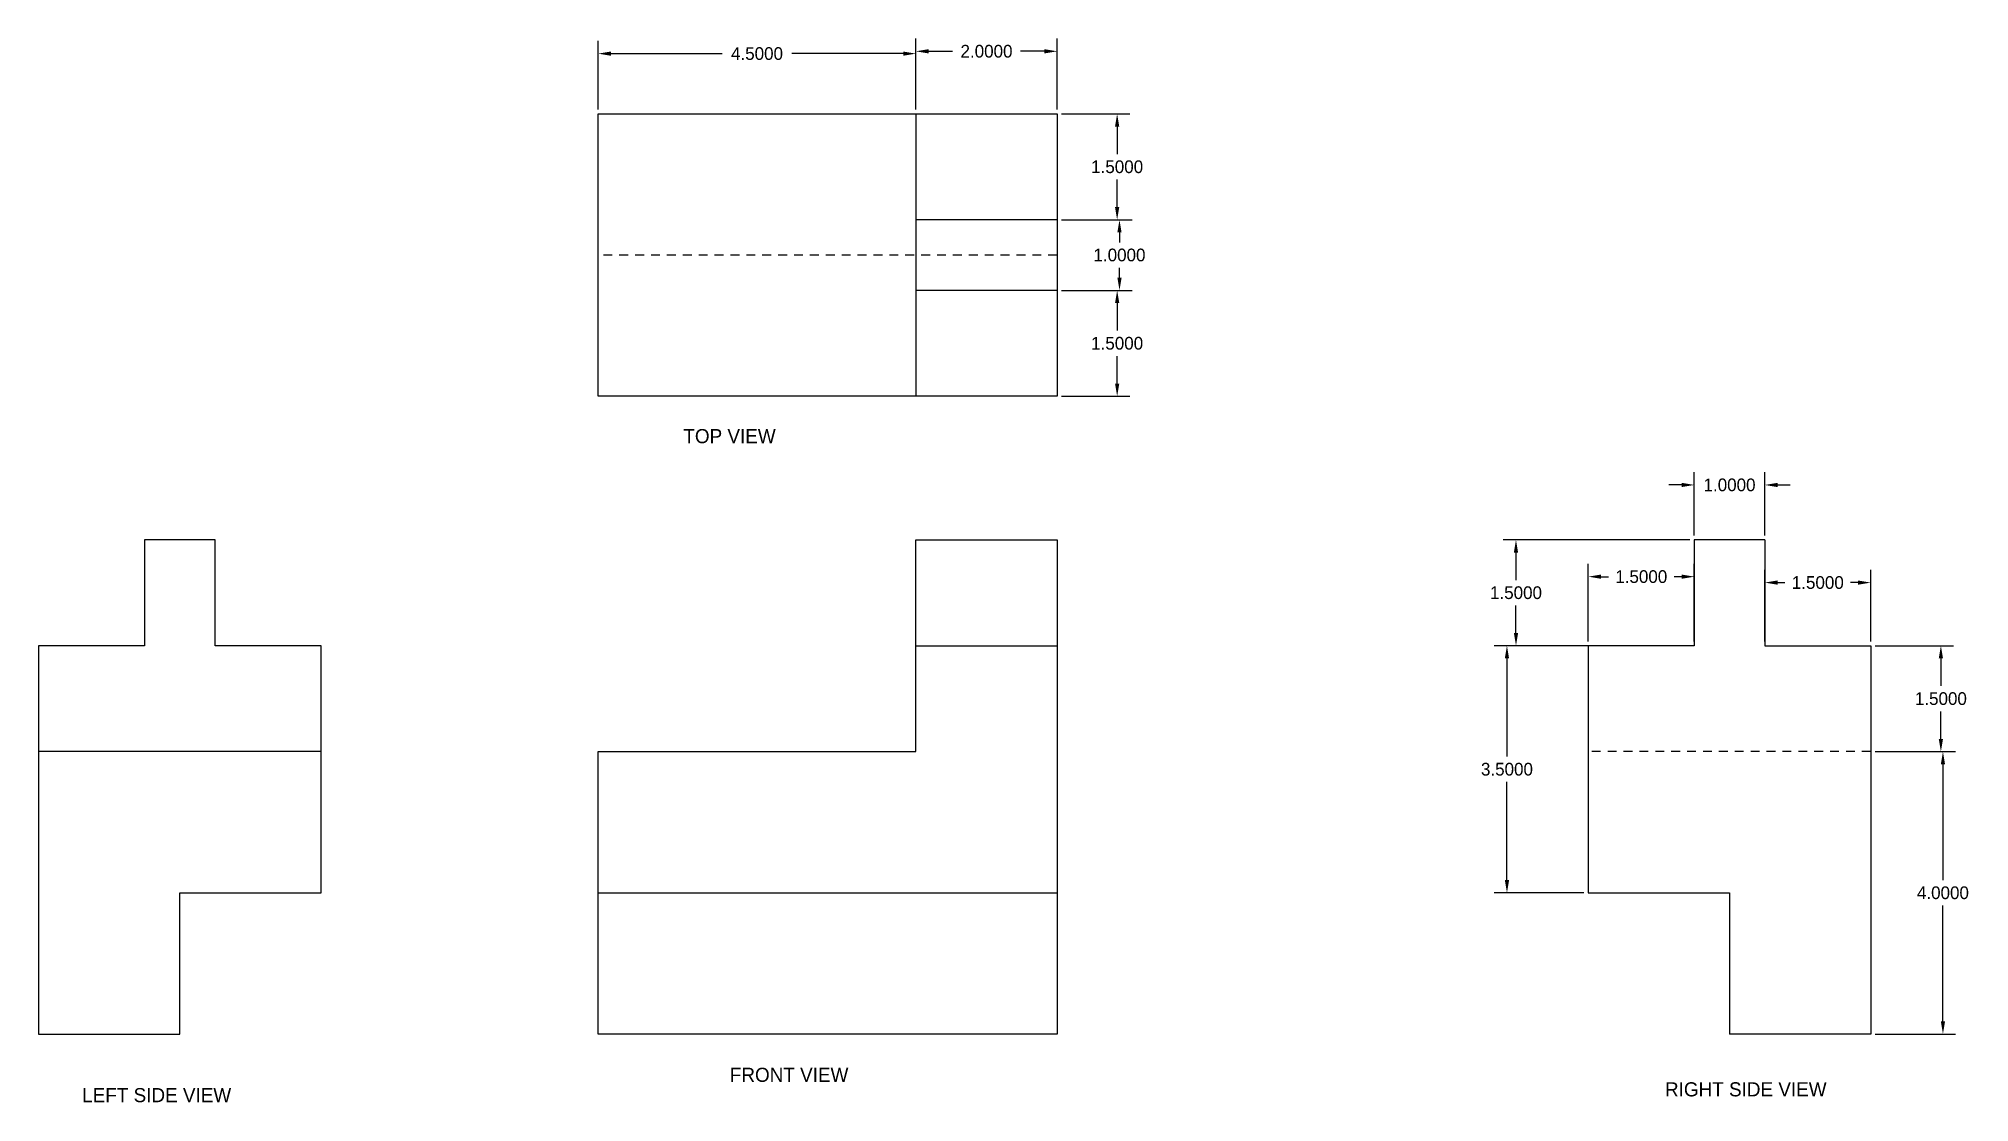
# Model space of a CAD drawing. Header units: inches. Extents: x 36.5 to 63.9, y 15.6 to 30.6.
import ezdxf

# ---------------------------------------------------------------- set-up
doc = ezdxf.new("R2010")
doc.units = ezdxf.units.IN
doc.header["$MEASUREMENT"] = 0
doc.linetypes.add('HIDDEN2', pattern=[0.1875, 0.125, -0.0625])
doc.dimstyles.get("Standard").update_dxf_attribs({"dimtxt": 0.18, "dimasz": 0.18, "dimexe": 0.18, "dimexo": 0.0625, "dimgap": 0.09, "dimtad": 0, "dimtih": 1, "dimtoh": 1, "dimdec": 4, "dimzin": 0, "dimdsep": 46, "dimtxsty": 'Standard', "dimcen": 0.09, "dimadec": 0, "dimazin": 0, "dimtfac": 1, "dimtdec": 4, "dimtofl": 0, "dimtmove": 0, "dimatfit": 3, "dimfxl": 1, "dimtolj": 1, "dimtzin": 0, "dimarcsym": 0})

# ---------------------------------------------------------------- blocks, each defined once
blk = doc.blocks.new('*D2')
at = {"color": 0, "lineweight": -2}
for p, q in [((44.473, 29.634), (44.473, 30.605)), ((44.653, 30.425), (46.228, 30.425)), ((48.793, 30.425), (47.218, 30.425)), ((48.973, 29.634), (48.973, 30.605))]:
    blk.add_line(p, q, dxfattribs=at)
at = {"color": 0}
for points in [[(44.653, 30.455), (44.653, 30.395), (44.473, 30.425)], [(48.793, 30.455), (48.793, 30.395), (48.973, 30.425)]]:
    blk.add_solid(points, dxfattribs=at)
at = {"layer": 'Defpoints', "color": 0}
for p in [(48.973, 30.425), (44.473, 29.572), (48.973, 29.572)]:
    blk.add_point(p, dxfattribs=at)
at = {"color": 0, "insert": (46.723, 30.425), "char_height": 0.18, "attachment_point": 5}
blk.add_mtext('\\A1;4.5000', dxfattribs=at)
blk = doc.blocks.new('*D3')
at = {"color": 0, "lineweight": -2}
for p, q in [((48.973, 29.634), (48.973, 30.638)), ((50.973, 29.634), (50.973, 30.638)), ((49.153, 30.458), (49.493, 30.458)), ((50.793, 30.458), (50.453, 30.458))]:
    blk.add_line(p, q, dxfattribs=at)
at = {"color": 0}
for points in [[(49.153, 30.488), (49.153, 30.428), (48.973, 30.458)], [(50.793, 30.488), (50.793, 30.428), (50.973, 30.458)]]:
    blk.add_solid(points, dxfattribs=at)
at = {"layer": 'Defpoints', "color": 0}
for p in [(50.973, 30.458), (48.973, 29.572), (50.973, 29.572)]:
    blk.add_point(p, dxfattribs=at)
at = {"color": 0, "insert": (49.973, 30.458), "char_height": 0.18, "attachment_point": 5}
blk.add_mtext('\\A1;2.0000', dxfattribs=at)
blk = doc.blocks.new('*D4')
at = {"color": 0, "lineweight": -2}
for p, q in [((51.035, 29.572), (52.003, 29.572)), ((51.823, 29.392), (51.823, 29.002)), ((51.823, 28.252), (51.823, 28.642)), ((51.035, 28.072), (52.003, 28.072))]:
    blk.add_line(p, q, dxfattribs=at)
at = {"color": 0}
for points in [[(51.793, 29.392), (51.853, 29.392), (51.823, 29.572)], [(51.793, 28.252), (51.853, 28.252), (51.823, 28.072)]]:
    blk.add_solid(points, dxfattribs=at)
at = {"layer": 'Defpoints', "color": 0}
for p in [(50.973, 29.572), (50.973, 28.072), (51.823, 28.072)]:
    blk.add_point(p, dxfattribs=at)
at = {"color": 0, "insert": (51.823, 28.822), "char_height": 0.18, "attachment_point": 5}
blk.add_mtext('\\A1;1.5000', dxfattribs=at)
blk = doc.blocks.new('*D5')
at = {"color": 0, "lineweight": -2}
for p, q in [((51.035, 28.072), (52.036, 28.072)), ((51.856, 27.892), (51.856, 27.752)), ((51.856, 27.252), (51.856, 27.392)), ((51.035, 27.072), (52.036, 27.072))]:
    blk.add_line(p, q, dxfattribs=at)
at = {"color": 0}
for points in [[(51.826, 27.892), (51.886, 27.892), (51.856, 28.072)], [(51.826, 27.252), (51.886, 27.252), (51.856, 27.072)]]:
    blk.add_solid(points, dxfattribs=at)
at = {"layer": 'Defpoints', "color": 0}
for p in [(50.973, 28.072), (50.973, 27.072), (51.856, 27.072)]:
    blk.add_point(p, dxfattribs=at)
at = {"color": 0, "insert": (51.856, 27.572), "char_height": 0.18, "attachment_point": 5}
blk.add_mtext('\\A1;1.0000', dxfattribs=at)
blk = doc.blocks.new('*D6')
at = {"color": 0, "lineweight": -2}
for p, q in [((51.035, 27.072), (52.003, 27.072)), ((51.823, 26.892), (51.823, 26.502)), ((51.823, 25.752), (51.823, 26.142)), ((51.035, 25.572), (52.003, 25.572))]:
    blk.add_line(p, q, dxfattribs=at)
at = {"color": 0}
for points in [[(51.793, 26.892), (51.853, 26.892), (51.823, 27.072)], [(51.793, 25.752), (51.853, 25.752), (51.823, 25.572)]]:
    blk.add_solid(points, dxfattribs=at)
at = {"layer": 'Defpoints', "color": 0}
for p in [(50.973, 27.072), (50.973, 25.572), (51.823, 25.572)]:
    blk.add_point(p, dxfattribs=at)
at = {"color": 0, "insert": (51.823, 26.322), "char_height": 0.18, "attachment_point": 5}
blk.add_mtext('\\A1;1.5000', dxfattribs=at)
blk = doc.blocks.new('*D24')
at = {"color": 0, "lineweight": -2}
for p, q in [((59.995, 23.601), (59.995, 24.496)), ((60.995, 23.601), (60.995, 24.496)), ((59.815, 24.316), (59.635, 24.316)), ((61.175, 24.316), (61.355, 24.316))]:
    blk.add_line(p, q, dxfattribs=at)
at = {"color": 0}
for points in [[(59.815, 24.346), (59.815, 24.286), (59.995, 24.316)], [(61.175, 24.346), (61.175, 24.286), (60.995, 24.316)]]:
    blk.add_solid(points, dxfattribs=at)
at = {"layer": 'Defpoints', "color": 0}
for p in [(60.995, 24.316), (59.995, 23.539), (60.995, 23.539)]:
    blk.add_point(p, dxfattribs=at)
at = {"color": 0, "insert": (60.495, 24.316), "char_height": 0.18, "attachment_point": 5}
blk.add_mtext('\\A1;1.0000', dxfattribs=at)
blk = doc.blocks.new('*D25')
at = {"color": 0, "lineweight": -2}
for p, q in [((62.557, 22.039), (63.668, 22.039)), ((63.488, 21.859), (63.488, 21.469)), ((63.488, 20.719), (63.488, 21.109)), ((62.557, 20.539), (63.668, 20.539))]:
    blk.add_line(p, q, dxfattribs=at)
at = {"color": 0}
for points in [[(63.458, 21.859), (63.518, 21.859), (63.488, 22.039)], [(63.458, 20.719), (63.518, 20.719), (63.488, 20.539)]]:
    blk.add_solid(points, dxfattribs=at)
at = {"layer": 'Defpoints', "color": 0}
for p in [(62.495, 22.039), (62.495, 20.539), (63.488, 20.539)]:
    blk.add_point(p, dxfattribs=at)
at = {"color": 0, "insert": (63.488, 21.289), "char_height": 0.18, "attachment_point": 5}
blk.add_mtext('\\A1;1.5000', dxfattribs=at)
blk = doc.blocks.new('*D26')
at = {"color": 0, "lineweight": -2}
for p, q in [((62.557, 20.539), (63.697, 20.539)), ((63.517, 20.359), (63.517, 18.719)), ((63.517, 16.719), (63.517, 18.359)), ((62.557, 16.539), (63.697, 16.539))]:
    blk.add_line(p, q, dxfattribs=at)
at = {"color": 0}
for points in [[(63.487, 20.359), (63.547, 20.359), (63.517, 20.539)], [(63.487, 16.719), (63.547, 16.719), (63.517, 16.539)]]:
    blk.add_solid(points, dxfattribs=at)
at = {"layer": 'Defpoints', "color": 0}
for p in [(62.495, 20.539), (62.495, 16.539), (63.517, 16.539)]:
    blk.add_point(p, dxfattribs=at)
at = {"color": 0, "insert": (63.517, 18.539), "char_height": 0.18, "attachment_point": 5}
blk.add_mtext('\\A1;4.0000', dxfattribs=at)
blk = doc.blocks.new('*D27')
at = {"color": 0, "lineweight": -2}
for p, q in [((58.432, 22.039), (57.163, 22.039)), ((57.343, 21.859), (57.343, 20.469)), ((57.343, 18.719), (57.343, 20.109)), ((58.432, 18.539), (57.163, 18.539))]:
    blk.add_line(p, q, dxfattribs=at)
at = {"color": 0}
for points in [[(57.313, 21.859), (57.373, 21.859), (57.343, 22.039)], [(57.313, 18.719), (57.373, 18.719), (57.343, 18.539)]]:
    blk.add_solid(points, dxfattribs=at)
at = {"layer": 'Defpoints', "color": 0}
for p in [(58.495, 22.039), (57.343, 18.539), (58.495, 18.539)]:
    blk.add_point(p, dxfattribs=at)
at = {"color": 0, "insert": (57.343, 20.289), "char_height": 0.18, "attachment_point": 5}
blk.add_mtext('\\A1;3.5000', dxfattribs=at)
blk = doc.blocks.new('*D28')
at = {"color": 0, "lineweight": -2}
for p, q in [((59.932, 23.539), (57.291, 23.539)), ((57.471, 23.359), (57.471, 22.969)), ((57.471, 22.219), (57.471, 22.609)), ((59.932, 22.039), (57.291, 22.039))]:
    blk.add_line(p, q, dxfattribs=at)
at = {"color": 0}
for points in [[(57.441, 23.359), (57.501, 23.359), (57.471, 23.539)], [(57.441, 22.219), (57.501, 22.219), (57.471, 22.039)]]:
    blk.add_solid(points, dxfattribs=at)
at = {"layer": 'Defpoints', "color": 0}
for p in [(59.995, 23.539), (57.471, 22.039), (59.995, 22.039)]:
    blk.add_point(p, dxfattribs=at)
at = {"color": 0, "insert": (57.471, 22.789), "char_height": 0.18, "attachment_point": 5}
blk.add_mtext('\\A1;1.5000', dxfattribs=at)
blk = doc.blocks.new('*D29')
at = {"color": 0, "lineweight": -2}
for p, q in [((58.495, 22.101), (58.495, 23.197)), ((58.675, 23.017), (58.78, 23.017)), ((59.815, 23.017), (59.71, 23.017)), ((59.995, 22.101), (59.995, 23.197))]:
    blk.add_line(p, q, dxfattribs=at)
at = {"color": 0}
for points in [[(58.675, 23.047), (58.675, 22.987), (58.495, 23.017)], [(59.815, 23.047), (59.815, 22.987), (59.995, 23.017)]]:
    blk.add_solid(points, dxfattribs=at)
at = {"layer": 'Defpoints', "color": 0}
for p in [(58.495, 23.017), (58.495, 22.039), (59.995, 22.039)]:
    blk.add_point(p, dxfattribs=at)
at = {"color": 0, "insert": (59.245, 23.017), "char_height": 0.18, "attachment_point": 5}
blk.add_mtext('\\A1;1.5000', dxfattribs=at)
blk = doc.blocks.new('*D30')
at = {"color": 0, "lineweight": -2}
for p, q in [((60.995, 22.101), (60.995, 23.113)), ((62.495, 22.101), (62.495, 23.113)), ((61.175, 22.933), (61.28, 22.933)), ((62.315, 22.933), (62.21, 22.933))]:
    blk.add_line(p, q, dxfattribs=at)
at = {"color": 0}
for points in [[(61.175, 22.963), (61.175, 22.903), (60.995, 22.933)], [(62.315, 22.963), (62.315, 22.903), (62.495, 22.933)]]:
    blk.add_solid(points, dxfattribs=at)
at = {"layer": 'Defpoints', "color": 0}
for p in [(62.495, 22.933), (60.995, 22.039), (62.495, 22.039)]:
    blk.add_point(p, dxfattribs=at)
at = {"color": 0, "insert": (61.745, 22.933), "char_height": 0.18, "attachment_point": 5}
blk.add_mtext('\\A1;1.5000', dxfattribs=at)

msp = doc.modelspace()

# ---------------------------------------------------------------- linework, layer by layer
for p, q in [((44.47295, 29.57192), (48.97295, 29.57192)), ((44.47295, 25.57192), (44.47295, 29.57192)), ((48.97295, 29.57192), (50.97295, 29.57192)), ((48.97295, 29.57192), (48.97295, 25.57192)), ((50.97295, 29.57192), (50.97295, 28.07192)), ((50.97295, 28.07192), (48.97295, 28.07192)), ((48.97295, 28.07192), (48.97295, 28.07192)), ((50.97295, 28.07192), (50.97295, 27.57192)), ((44.47295, 27.57192), (44.47295, 27.57192)), ((50.97295, 27.57192), (50.97295, 27.07192)), ((50.97295, 27.07192), (48.97295, 27.07192)), ((48.97295, 27.07192), (48.97295, 27.07192)), ((50.97295, 27.07192), (50.97295, 25.57192)), ((48.97295, 25.57192), (44.47295, 25.57192)), ((50.97295, 25.57192), (48.97295, 25.57192)), ((39.04972, 23.539), (38.04972, 23.539)), ((38.04972, 23.539), (38.04972, 22.039)), ((39.04972, 22.039), (39.04972, 23.539)), ((48.97295, 23.539), (50.97295, 23.539)), ((48.97295, 22.039), (48.97295, 23.539)), ((50.97295, 23.539), (50.97295, 22.039)), ((60.99492, 23.539), (59.99492, 23.539)), ((59.99492, 23.539), (59.99492, 22.039)), ((60.99492, 23.539), (60.99492, 22.039)), ((38.04972, 22.039), (36.54972, 22.039)), ((36.54972, 22.039), (36.54972, 20.539)), ((40.54972, 22.039), (39.04972, 22.039)), ((40.54972, 20.539), (40.54972, 22.039)), ((48.97295, 20.539), (48.97295, 22.039)), ((48.97295, 22.039), (50.97295, 22.039)), ((50.97295, 22.039), (50.97295, 18.539)), ((58.49492, 22.039), (58.49492, 20.539)), ((59.99492, 22.039), (58.49492, 22.039)), ((58.49492, 22.039), (58.49492, 22.039)), ((60.99492, 22.039), (62.49492, 22.039)), ((62.49492, 22.039), (62.49492, 20.539)), ((36.54972, 20.539), (36.54972, 16.539)), ((40.54972, 20.539), (36.54972, 20.539)), ((40.54972, 18.539), (40.54972, 20.539)), ((44.47295, 18.539), (44.47295, 20.539)), ((44.47295, 20.539), (48.97295, 20.539)), ((58.49492, 20.539), (58.49492, 18.539)), ((62.49492, 20.539), (62.49492, 16.539)), ((38.54972, 16.539), (38.54972, 18.539)), ((38.54972, 18.539), (40.54972, 18.539)), ((44.47295, 16.539), (44.47295, 18.539)), ((44.47295, 18.539), (50.97295, 18.539)), ((50.97295, 18.539), (50.97295, 16.539)), ((58.49492, 18.539), (60.49492, 18.539)), ((60.49492, 18.539), (60.49492, 16.539)), ((36.54972, 16.539), (38.54972, 16.539)), ((50.97295, 16.539), (44.47295, 16.539)), ((62.49492, 16.539), (60.49492, 16.539))]:
    msp.add_line(p, q)
at = {"linetype": 'HIDDEN2'}
for p, q in [((50.97295, 27.57192), (44.47295, 27.57192)), ((62.49492, 20.539), (58.49492, 20.539))]:
    msp.add_line(p, q, dxfattribs=at)

# ---------------------------------------------------------------- texts
at = {"char_height": 0.2, "attachment_point": 1}
for s, insert, width in [('TOP VIEW', (45.68007, 25.1075), 3.331346), ('FRONT VIEW', (46.33812, 16.06164), 3.6603681), ('RIGHT SIDE VIEW', (59.58125, 15.85605), 2.591047), ('LEFT SIDE VIEW', (37.16663, 15.77382), 2.6321748)]:
    msp.add_mtext(s, dxfattribs=dict(at, insert=insert, width=width))

# ---------------------------------------------------------------- dimensions: what is measured, and where the dimension line sits
for base, p1, p2, picture, middle in [((50.97295, 30.45777), (48.97295, 29.57192), (50.97295, 29.57192), '*D3', (49.97295, 30.45777)), ((48.97295, 30.42485), (44.47295, 29.57192), (48.97295, 29.57192), '*D2', (46.72295, 30.42485)), ((60.99492, 24.31568), (59.99492, 23.539), (60.99492, 23.539), '*D24', (60.49492, 24.31568)), ((58.49492, 23.01744), (59.99492, 22.039), (58.49492, 22.039), '*D29', (59.24492, 23.01744)), ((62.49492, 22.93284), (60.99492, 22.039), (62.49492, 22.039), '*D30', (61.74492, 22.93284))]:
    dim = msp.add_linear_dim(base=base, p1=p1, p2=p2, dimstyle='Standard')
    dim.commit()
    dim.dimension.update_dxf_attribs({"geometry": picture, "text_midpoint": middle})
for base, p1, p2, picture, middle in [((51.82337, 28.07192), (50.97295, 29.57192), (50.97295, 28.07192), '*D4', (51.82337, 28.82192)), ((51.85633, 27.07192), (50.97295, 28.07192), (50.97295, 27.07192), '*D5', (51.85633, 27.57192)), ((51.82337, 25.57192), (50.97295, 27.07192), (50.97295, 25.57192), '*D6', (51.82337, 26.32192)), ((57.47148, 22.039), (59.99492, 23.539), (59.99492, 22.039), '*D28', (57.47148, 22.789)), ((57.34291, 18.539), (58.49492, 22.039), (58.49492, 18.539), '*D27', (57.34291, 20.289)), ((63.48759, 20.539), (62.49492, 22.039), (62.49492, 20.539), '*D25', (63.48759, 21.289)), ((63.51671, 16.539), (62.49492, 20.539), (62.49492, 16.539), '*D26', (63.51671, 18.539))]:
    dim = msp.add_linear_dim(base=base, p1=p1, p2=p2, angle=90, dimstyle='Standard')
    dim.commit()
    dim.dimension.update_dxf_attribs({"geometry": picture, "text_midpoint": middle})

doc.saveas('drawing.dxf')
